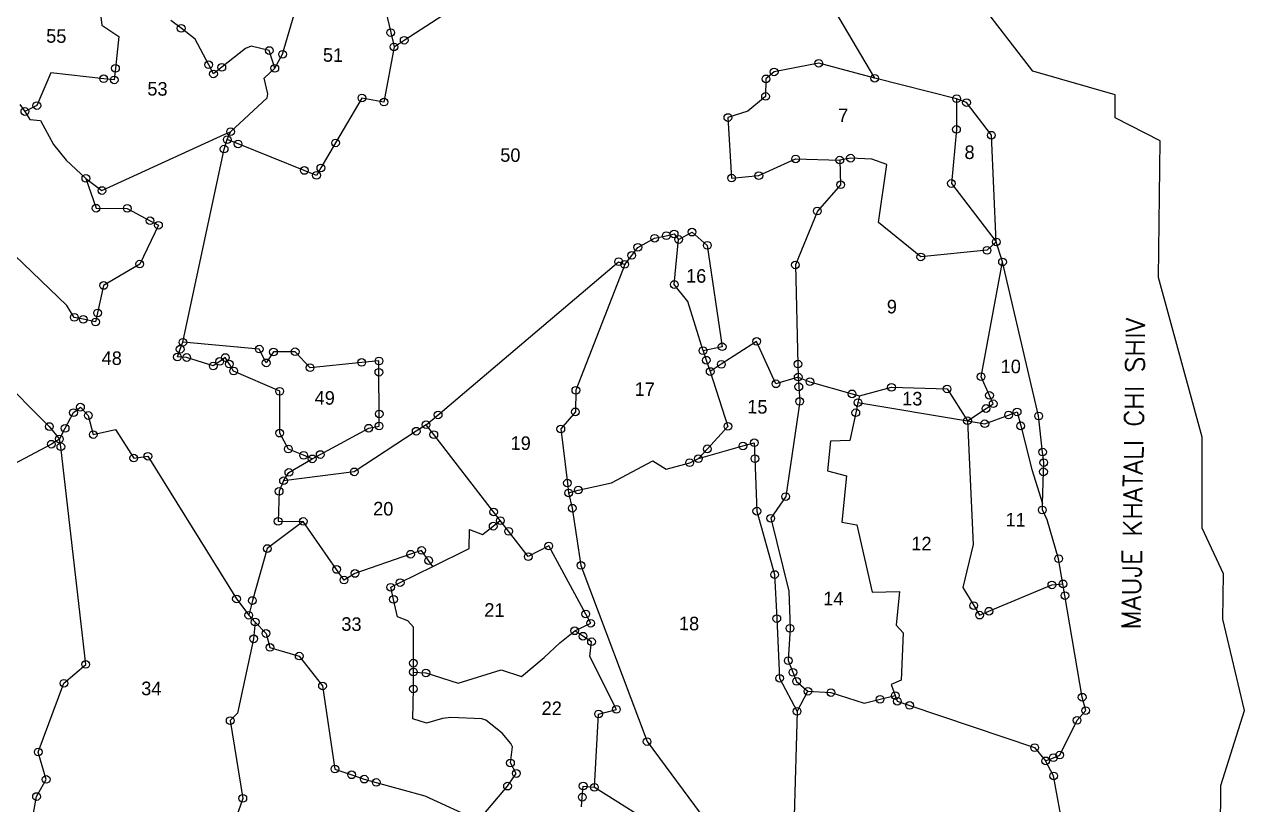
# Model space of a CAD drawing. Header units: metres. Extents: x 261650 to 262999, y 2166417 to 2168919.
# Drawn here: x 262216 to 262961, y 2167362 to 2167838 of the extents above; entities that cross this region are included whole.
import ezdxf

# ---------------------------------------------------------------- set-up
doc = ezdxf.new("R2010")
doc.units = ezdxf.units.M
for name, color, linetype in [('OFF', 1, 'Continuous'), ('POLY_PARCEL', 6, 'Continuous'), ('SYM_STONE', 1, 'Continuous'), ('TEXT_MAPOUT', 7, 'Continuous'), ('TEXT_PARCEL', 7, 'Continuous'), ('V_BOUND_LINE', 7, 'Continuous'), ('VILLAGE BOUNDRY', 1, 'Continuous')]:
    doc.layers.add(name, color=color, linetype=linetype)
doc.styles.get("Standard").update_dxf_attribs({"font": 'simplex.shx'})
doc.styles.add('TEXT_MAP', font='', dxfattribs={"height": 1.8})
doc.styles.get('TEXT_MAP').set_extended_font_data('Kruti Dev 050')

msp = doc.modelspace()

# ---------------------------------------------------------------- linework, layer by layer
at = {"layer": 'OFF'}
msp.add_line((262688.2, 2167418.52), (262694.79, 2167430.83), dxfattribs=at)
at = {"layer": 'POLY_PARCEL'}
for p, q in [((262448.31, 2167828.38), (262556.88, 2167899.21)), ((262374.05, 2167819.8), (262387.15, 2167864.83)), ((262261.63, 2167854.41), (262263.67, 2167837.54)), ((262434.63, 2167856.76), (262440.1, 2167833.07)), ((262263.67, 2167837.54), (262274.14, 2167830.69)), ((262312.15, 2167835.7), (262305.93, 2167840.45)), ((262274.14, 2167830.69), (262272.04, 2167811.24)), ((262320.74, 2167829.13), (262312.15, 2167835.7)), ((262440.1, 2167833.07), (262442.11, 2167824.34)), ((262328.96, 2167813.42), (262320.74, 2167829.13)), ((262351.49, 2167823.39), (262336.96, 2167811.87)), ((262354.86, 2167824.75), (262351.49, 2167823.39)), ((262365.92, 2167822.12), (262354.86, 2167824.75)), ((262442.11, 2167824.34), (262435.97, 2167790.63)), ((262442.11, 2167824.34), (262448.31, 2167828.38)), ((262369.31, 2167811.24), (262365.92, 2167822.12)), ((262369.31, 2167811.24), (262374.05, 2167819.8)), ((262232.57, 2167808.42), (262224.03, 2167788.51)), ((262264.83, 2167804.86), (262232.57, 2167808.42)), ((262272.04, 2167811.24), (262271.28, 2167804.15)), ((262331.88, 2167807.84), (262328.96, 2167813.42)), ((262336.96, 2167811.87), (262331.88, 2167807.84)), ((262362.87, 2167805.17), (262369.31, 2167811.24)), ((262674.18, 2167809.07), (262669.17, 2167804.8)), ((262701.43, 2167814.35), (262674.18, 2167809.07)), ((262735.58, 2167805.17), (262701.43, 2167814.35)), ((262271.28, 2167804.15), (262264.83, 2167804.86)), ((262365.02, 2167795.63), (262362.87, 2167805.17)), ((262669.17, 2167804.8), (262668.91, 2167794.08)), ((262342.3, 2167772.55), (262364.63, 2167793.17)), ((262364.63, 2167793.17), (262365.02, 2167795.63)), ((262422.51, 2167793.09), (262406.41, 2167765.69)), ((262435.97, 2167790.63), (262422.51, 2167793.09)), ((262668.91, 2167794.08), (262658.09, 2167784.99)), ((262785.58, 2167792.69), (262785.48, 2167773.95)), ((262213.7, 2167789.22), (262216.72, 2167784.88)), ((262224.03, 2167788.51), (262216.72, 2167784.88)), ((262216.72, 2167784.88), (262219.82, 2167780.08)), ((262219.82, 2167780.08), (262226.33, 2167779.28)), ((262226.33, 2167779.28), (262234.18, 2167764.77)), ((262658.09, 2167784.99), (262645.91, 2167781.19)), ((262645.91, 2167781.19), (262648.2, 2167744.22)), ((262263.74, 2167736.62), (262338.79, 2167770.94)), ((262338.79, 2167770.94), (262342.3, 2167772.55)), ((262340.27, 2167767.7), (262342.3, 2167772.55)), ((262785.48, 2167773.95), (262782.41, 2167740.91)), ((262234.18, 2167764.77), (262241.96, 2167755.15)), ((262338.37, 2167761.93), (262340.27, 2167767.7)), ((262346.89, 2167765.05), (262340.27, 2167767.7)), ((262387.31, 2167748.87), (262346.89, 2167765.05)), ((262406.41, 2167765.69), (262397.43, 2167750.4)), ((262313.22, 2167643.97), (262338.37, 2167761.93)), ((262664.82, 2167745.72), (262687.31, 2167755.91)), ((262687.31, 2167755.91), (262714.26, 2167755.2)), ((262720.8, 2167756.38), (262714.26, 2167755.2)), ((262733.73, 2167755.7), (262720.8, 2167756.38)), ((262742.94, 2167752.54), (262733.73, 2167755.7)), ((262241.96, 2167755.15), (262253.96, 2167744.06)), ((262394.77, 2167745.88), (262387.31, 2167748.87)), ((262397.43, 2167750.4), (262394.77, 2167745.88)), ((262714.26, 2167755.2), (262714.78, 2167740.12)), ((262737.79, 2167717.06), (262742.94, 2167752.54)), ((262253.96, 2167744.06), (262263.74, 2167736.62)), ((262253.96, 2167744.06), (262260.21, 2167725.83)), ((262648.2, 2167744.22), (262664.82, 2167745.72)), ((262782.41, 2167740.91), (262809.81, 2167705.24)), ((262714.78, 2167740.12), (262700.57, 2167724.1)), ((262242.42, 2167666.46), (262179.87, 2167726.2)), ((262260.21, 2167725.83), (262279.24, 2167725.72)), ((262279.24, 2167725.72), (262293.18, 2167718.17)), ((262700.57, 2167724.1), (262687.15, 2167691.19)), ((262298.29, 2167715.4), (262286.85, 2167691.68)), ((262293.18, 2167718.17), (262298.29, 2167715.4)), ((262615.83, 2167706.71), (262624.04, 2167711.21)), ((262624.04, 2167711.21), (262624.04, 2167711.21)), ((262624.04, 2167711.21), (262633.36, 2167703.12)), ((262763.72, 2167696.07), (262737.79, 2167717.06)), ((262590.96, 2167701.9), (262601.22, 2167707.48)), ((262601.22, 2167707.48), (262608.35, 2167709.04)), ((262608.35, 2167709.04), (262613.11, 2167710.08)), ((262613.11, 2167710.08), (262615.83, 2167706.71)), ((262613.2, 2167679.2), (262615.83, 2167706.71)), ((262809.81, 2167705.24), (262804.14, 2167700.09)), ((262582.93, 2167691.47), (262587.19, 2167697)), ((262587.19, 2167697), (262590.96, 2167701.9)), ((262633.36, 2167703.12), (262642.44, 2167641.22)), ((262804.14, 2167700.09), (262763.72, 2167696.07)), ((262286.85, 2167691.68), (262264.8, 2167678.63)), ((262469.03, 2167599.56), (262579.23, 2167693.15)), ((262582.93, 2167691.47), (262553.12, 2167614.62)), ((262579.23, 2167693.15), (262582.93, 2167691.47)), ((262687.15, 2167691.19), (262688.69, 2167630.61)), ((262800.51, 2167622.92), (262813.61, 2167693.03)), ((262264.8, 2167678.63), (262261.1, 2167661.85)), ((262621.38, 2167668.9), (262613.2, 2167679.2)), ((262246.89, 2167659.17), (262242.42, 2167666.46)), ((262630.74, 2167638.8), (262621.38, 2167668.9)), ((262252.34, 2167657.98), (262246.89, 2167659.17)), ((262261.1, 2167661.85), (262259.89, 2167656.34)), ((262259.89, 2167656.34), (262252.34, 2167657.98)), ((262311.54, 2167639.71), (262313.22, 2167643.97)), ((262359.81, 2167639.76), (262313.22, 2167643.97)), ((262663.48, 2167644.47), (262641.9, 2167630.47)), ((262675.24, 2167618.57), (262663.48, 2167644.47)), ((262180.52, 2167643.58), (262231.59, 2167592.48)), ((262309.87, 2167634.96), (262311.54, 2167639.71)), ((262364.04, 2167631.36), (262359.81, 2167639.76)), ((262368.49, 2167638), (262364.04, 2167631.36)), ((262381.74, 2167638.16), (262368.49, 2167638)), ((262390.85, 2167628.42), (262381.74, 2167638.16)), ((262642.44, 2167641.22), (262630.74, 2167638.8)), ((262630.74, 2167638.8), (262632.74, 2167633)), ((262315.43, 2167634.64), (262309.87, 2167634.96)), ((262331.72, 2167629.48), (262315.43, 2167634.64)), ((262335.66, 2167632.25), (262331.72, 2167629.48)), ((262339.05, 2167634.63), (262335.66, 2167632.25)), ((262341.57, 2167630.6), (262339.05, 2167634.63)), ((262344.19, 2167626.39), (262341.57, 2167630.6)), ((262422.37, 2167631.64), (262390.85, 2167628.42)), ((262432.9, 2167632.52), (262422.37, 2167631.64)), ((262432.84, 2167625.62), (262432.9, 2167632.52)), ((262632.74, 2167633), (262635.13, 2167626.08)), ((262641.9, 2167630.47), (262635.13, 2167626.08)), ((262688.69, 2167630.61), (262688.86, 2167622.67)), ((262372.31, 2167614.01), (262344.19, 2167626.39)), ((262433.07, 2167600.17), (262432.84, 2167625.62)), ((262635.13, 2167626.08), (262645.96, 2167592.6)), ((262688.86, 2167622.67), (262675.24, 2167618.57)), ((262688.86, 2167622.67), (262696.02, 2167619.87)), ((262688.86, 2167622.67), (262689.22, 2167616.73)), ((262805.65, 2167611.47), (262800.51, 2167622.92)), ((262372.3, 2167588.45), (262372.31, 2167614.01)), ((262553.12, 2167614.62), (262552.84, 2167601.44)), ((262689.22, 2167616.73), (262689.76, 2167607.83)), ((262696.02, 2167619.87), (262721.72, 2167612.43)), ((262726.2, 2167611.13), (262745.82, 2167616.45)), ((262745.82, 2167616.45), (262779.78, 2167615.47)), ((262779.78, 2167615.47), (262792.22, 2167596.03)), ((262689.76, 2167607.83), (262681.24, 2167549.69)), ((262721.72, 2167612.43), (262726.2, 2167611.13)), ((262725.35, 2167607.13), (262724.03, 2167600.88)), ((262726.2, 2167611.13), (262725.35, 2167607.13)), ((262725.35, 2167607.13), (262792.22, 2167596.03)), ((262807.92, 2167606.39), (262805.65, 2167611.47)), ((262241.31, 2167591.41), (262246.41, 2167600.97)), ((262246.41, 2167600.97), (262250.66, 2167604.3)), ((262250.66, 2167604.3), (262255.42, 2167599.22)), ((262255.42, 2167599.22), (262258.48, 2167587.56)), ((262432.96, 2167592.8), (262433.07, 2167600.17)), ((262461.69, 2167593.59), (262469.03, 2167599.56)), ((262552.84, 2167601.44), (262543.93, 2167591)), ((262724.03, 2167600.88), (262720.43, 2167583.94)), ((262792.22, 2167596.03), (262803.53, 2167603.49)), ((262802.8, 2167594.19), (262817.29, 2167599.5)), ((262803.53, 2167603.49), (262807.92, 2167606.39)), ((262817.29, 2167599.5), (262822.52, 2167601.41)), ((262822.52, 2167601.41), (262824.7, 2167592.9)), ((262231.59, 2167592.48), (262237.8, 2167584.84)), ((262426.64, 2167591.46), (262432.96, 2167592.8)), ((262461.69, 2167593.59), (262455.64, 2167589.63)), ((262466.38, 2167587.52), (262461.69, 2167593.59)), ((262645.96, 2167592.6), (262633.4, 2167578.86)), ((262792.22, 2167596.03), (262802.8, 2167594.19)), ((262792.22, 2167596.03), (262795.73, 2167520.49)), ((262824.7, 2167592.9), (262831.57, 2167566.2)), ((262237.8, 2167584.84), (262232.91, 2167581.69)), ((262237.8, 2167584.84), (262241.31, 2167591.41)), ((262238.7, 2167580.15), (262237.8, 2167584.84)), ((262258.48, 2167587.56), (262272.09, 2167590.75)), ((262272.09, 2167590.75), (262283.18, 2167573.23)), ((262377.6, 2167578.76), (262372.3, 2167588.45)), ((262397.02, 2167575.38), (262426.64, 2167591.46)), ((262455.64, 2167589.63), (262417.8, 2167564.8)), ((262502.89, 2167540.34), (262466.38, 2167587.52)), ((262543.93, 2167591), (262547.98, 2167557.95)), ((262232.91, 2167581.69), (262110.26, 2167516.66)), ((262253.85, 2167447.21), (262238.7, 2167580.15)), ((262386.91, 2167574.9), (262377.6, 2167578.76)), ((262627.93, 2167572.88), (262655.1, 2167580.6)), ((262633.4, 2167578.86), (262627.93, 2167572.88)), ((262655.1, 2167580.6), (262662.06, 2167582.57)), ((262662.06, 2167582.57), (262662.42, 2167572.89)), ((262708.62, 2167583.64), (262706.76, 2167565.49)), ((262720.43, 2167583.94), (262708.62, 2167583.64)), ((262283.18, 2167573.23), (262291.81, 2167574.34)), ((262291.81, 2167574.34), (262345.93, 2167487.19)), ((262377.89, 2167564.47), (262392.13, 2167572.73)), ((262392.13, 2167572.73), (262386.91, 2167574.9)), ((262386.91, 2167574.9), (262386.91, 2167574.9)), ((262392.13, 2167572.73), (262397.02, 2167575.38)), ((262574.9, 2167558.08), (262600.02, 2167571.44)), ((262600.02, 2167571.44), (262608.34, 2167566.43)), ((262608.34, 2167566.43), (262622.61, 2167570.41)), ((262622.61, 2167570.41), (262627.93, 2167572.88)), ((262622.61, 2167570.41), (262622.61, 2167570.41)), ((262662.42, 2167572.89), (262663.61, 2167540.8)), ((262417.8, 2167564.8), (262374.64, 2167559.38)), ((262374.64, 2167559.38), (262377.89, 2167564.47)), ((262706.76, 2167565.49), (262718.36, 2167562.45)), ((262718.36, 2167562.45), (262715.52, 2167534.17)), ((262831.57, 2167566.2), (262838.04, 2167545.44)), ((262374.64, 2167559.38), (262371.95, 2167552.93)), ((262547.98, 2167557.95), (262548.71, 2167551.95)), ((262554.56, 2167553.72), (262574.9, 2167558.08)), ((262371.95, 2167552.93), (262371.36, 2167534.61)), ((262548.71, 2167551.95), (262554.56, 2167553.72)), ((262548.71, 2167551.95), (262550.9, 2167542.6)), ((262554.56, 2167553.72), (262554.56, 2167553.72)), ((262681.24, 2167549.69), (262672.1, 2167536.43)), ((262507, 2167535.03), (262502.89, 2167540.34)), ((262550.9, 2167542.6), (262556.25, 2167507.66)), ((262663.61, 2167540.8), (262674.43, 2167502.1)), ((262386.67, 2167534.54), (262364.73, 2167517.97)), ((262371.36, 2167534.61), (262386.67, 2167534.54)), ((262407.08, 2167505.19), (262386.67, 2167534.54)), ((262502.64, 2167531.63), (262507, 2167535.03)), ((262512.06, 2167528.49), (262507, 2167535.03)), ((262672.1, 2167536.43), (262683.09, 2167492.01)), ((262715.52, 2167534.17), (262724.59, 2167532.44)), ((262724.59, 2167532.44), (262734.04, 2167491.23)), ((262487.96, 2167518), (262488.14, 2167529.64)), ((262488.14, 2167529.64), (262496.07, 2167526.49)), ((262496.07, 2167526.49), (262502.64, 2167531.63)), ((262524.03, 2167513.03), (262512.06, 2167528.49)), ((262364.73, 2167517.97), (262355.64, 2167486.21)), ((262465.72, 2167507), (262487.96, 2167518)), ((262536.57, 2167519.54), (262524.03, 2167513.03)), ((262559.16, 2167477.98), (262536.57, 2167519.54)), ((262795.73, 2167520.49), (262789.29, 2167494.15)), ((262452.21, 2167514.52), (262418.24, 2167502.74)), ((262458.91, 2167516.84), (262452.21, 2167514.52)), ((262463.19, 2167510.66), (262458.91, 2167516.84)), ((262465.72, 2167507), (262463.19, 2167510.66)), ((262411.57, 2167498.73), (262407.08, 2167505.19)), ((262418.24, 2167502.74), (262411.57, 2167498.73)), ((262445.84, 2167497.17), (262465.72, 2167507)), ((262556.25, 2167507.66), (262596.6, 2167400.07)), ((262440.07, 2167494.32), (262445.84, 2167497.17)), ((262674.43, 2167502.1), (262675.8, 2167475.2)), ((262805.34, 2167479.7), (262843.73, 2167495.77)), ((262843.73, 2167495.77), (262850.52, 2167496.4)), ((262441.78, 2167486.94), (262440.07, 2167494.32)), ((262683.09, 2167492.01), (262683.87, 2167469.26)), ((262734.04, 2167491.23), (262750.8, 2167491.78)), ((262750.8, 2167491.78), (262748.74, 2167471.09)), ((262789.29, 2167494.15), (262796.02, 2167483.13)), ((262345.93, 2167487.19), (262353.41, 2167477.25)), ((262355.64, 2167486.21), (262353.41, 2167477.25)), ((262444.27, 2167476.24), (262441.78, 2167486.94)), ((262796.02, 2167483.13), (262799.58, 2167477.29)), ((262353.41, 2167477.25), (262357.32, 2167473.1)), ((262357.32, 2167473.1), (262356.39, 2167462.83)), ((262357.32, 2167473.1), (262363.94, 2167466.09)), ((262450.46, 2167473.92), (262444.27, 2167476.24)), ((262453.94, 2167469.96), (262450.46, 2167473.92)), ((262552.42, 2167467.73), (262562.22, 2167472.36)), ((262562.22, 2167472.36), (262559.16, 2167477.98)), ((262675.8, 2167475.2), (262677.49, 2167438.76)), ((262799.58, 2167477.29), (262805.34, 2167479.7)), ((262363.94, 2167466.09), (262366.36, 2167457.6)), ((262453.95, 2167447.97), (262453.94, 2167469.96)), ((262543.32, 2167460.35), (262552.42, 2167467.73)), ((262557.46, 2167464.44), (262552.42, 2167467.73)), ((262683.87, 2167469.26), (262682.78, 2167449.51)), ((262748.74, 2167471.09), (262752.97, 2167466.4)), ((262752.97, 2167466.4), (262751.75, 2167437.63)), ((262356.39, 2167462.83), (262346.51, 2167417.48)), ((262366.36, 2167457.6), (262384.21, 2167452.3)), ((262533.78, 2167451.4), (262543.32, 2167460.35)), ((262562.69, 2167461.04), (262557.46, 2167464.44)), ((262561.59, 2167452.04), (262562.69, 2167461.04)), ((262384.21, 2167452.3), (262398.45, 2167434.08)), ((262519.89, 2167439.81), (262533.78, 2167451.4)), ((262577.87, 2167419.75), (262561.59, 2167452.04)), ((262240.6, 2167435.71), (262253.85, 2167447.21)), ((262453.96, 2167442.55), (262453.95, 2167447.97)), ((262453.96, 2167442.54), (262453.96, 2167442.55)), ((262453.96, 2167442.54), (262461.57, 2167441.98)), ((262453.96, 2167432.24), (262453.96, 2167442.54)), ((262481.21, 2167435.76), (262507.5, 2167443.82)), ((262507.5, 2167443.82), (262519.89, 2167439.81)), ((262682.78, 2167449.51), (262685.64, 2167442.37)), ((262224.88, 2167393.7), (262240.6, 2167435.71)), ((262461.57, 2167441.98), (262481.21, 2167435.76)), ((262677.49, 2167438.76), (262688.2, 2167418.52)), ((262685.64, 2167442.37), (262687.86, 2167436.84)), ((262687.86, 2167436.84), (262694.79, 2167430.83)), ((262751.75, 2167437.63), (262745.65, 2167434.85)), ((262398.45, 2167434.08), (262405.99, 2167383.31)), ((262453.61, 2167414.05), (262453.96, 2167432.24)), ((262694.79, 2167430.83), (262708.82, 2167429.99)), ((262708.82, 2167429.99), (262729.14, 2167423.47)), ((262738.84, 2167425.88), (262748.1, 2167428.18)), ((262745.65, 2167434.85), (262748.1, 2167428.18)), ((262748.1, 2167428.18), (262749.38, 2167424.71)), ((262729.14, 2167423.47), (262738.84, 2167425.88)), ((262738.84, 2167425.88), (262738.84, 2167425.88)), ((262749.38, 2167424.71), (262749.38, 2167424.71)), ((262749.38, 2167424.71), (262756.94, 2167422.16)), ((262756.94, 2167422.16), (262833.2, 2167396.37)), ((262346.51, 2167417.48), (262342.08, 2167412.86)), ((262342.08, 2167412.86), (262349.78, 2167365.4)), ((262461.87, 2167411.38), (262453.61, 2167414.05)), ((262471.64, 2167414.27), (262461.87, 2167411.38)), ((262476.76, 2167414.83), (262471.64, 2167414.27)), ((262495.73, 2167414.07), (262476.76, 2167414.83)), ((262498.11, 2167413.08), (262495.73, 2167414.07)), ((262508.04, 2167405.12), (262498.11, 2167413.08)), ((262564.46, 2167372.16), (262566.98, 2167416.89)), ((262566.98, 2167416.89), (262577.87, 2167419.75)), ((262688.2, 2167418.52), (262686.31, 2167354.61)), ((262513.38, 2167398.98), (262508.04, 2167405.12)), ((262514.46, 2167396.89), (262513.38, 2167398.98)), ((262596.6, 2167400.07), (262633.15, 2167350.87)), ((262229.72, 2167376.96), (262224.88, 2167393.7)), ((262513.2, 2167387.02), (262514.46, 2167396.89)), ((262833.2, 2167396.37), (262839.94, 2167388.3)), ((262405.99, 2167383.31), (262416.25, 2167379.78)), ((262516.77, 2167380.59), (262513.2, 2167387.02)), ((262223.84, 2167366.52), (262229.72, 2167376.96)), ((262416.25, 2167379.78), (262423.93, 2167377.14)), ((262423.93, 2167377.14), (262431.26, 2167375.14)), ((262511.39, 2167372.86), (262516.77, 2167380.59)), ((262431.26, 2167375.14), (262460.95, 2167367.03)), ((262493.76, 2167351.87), (262511.39, 2167372.86)), ((262557.05, 2167366.13), (262557.58, 2167372.95)), ((262557.58, 2167372.95), (262564.46, 2167372.16)), ((262564.46, 2167372.16), (262625, 2167334.27)), ((262216.69, 2167326.73), (262223.84, 2167366.52)), ((262349.78, 2167365.4), (262343.21, 2167346.78)), ((262460.95, 2167367.03), (262493.76, 2167351.87)), ((262556.59, 2167360.13), (262557.05, 2167366.13))]:
    msp.add_line(p, q, dxfattribs=at)
at = {"layer": 'SYM_STONE'}
for centre in [(262312.15, 2167835.7), (262440.1, 2167833.07), (262448.31, 2167828.38), (262365.92, 2167822.12), (262442.11, 2167824.34), (262328.96, 2167813.42), (262374.05, 2167819.8), (262701.43, 2167814.35), (262272.04, 2167811.24), (262331.88, 2167807.84), (262336.96, 2167811.87), (262369.31, 2167811.24), (262674.18, 2167809.07), (262264.83, 2167804.86), (262271.28, 2167804.15), (262669.17, 2167804.8), (262735.58, 2167805.17), (262422.51, 2167793.09), (262435.97, 2167790.63), (262668.91, 2167794.08), (262785.58, 2167792.69), (262216.72, 2167784.88), (262224.03, 2167788.51), (262791.62, 2167790.32), (262645.91, 2167781.19), (262342.3, 2167772.55), (262785.48, 2167773.95), (262806.8, 2167770.4), (262338.37, 2167761.93), (262340.27, 2167767.7), (262346.89, 2167765.05), (262406.41, 2167765.69), (262687.31, 2167755.91), (262714.26, 2167755.2), (262720.8, 2167756.38), (262387.31, 2167748.87), (262394.77, 2167745.88), (262397.43, 2167750.4), (262664.82, 2167745.72), (262253.96, 2167744.06), (262648.2, 2167744.22), (262714.78, 2167740.12), (262782.41, 2167740.91), (262263.74, 2167736.62), (262260.21, 2167725.83), (262279.24, 2167725.72), (262700.57, 2167724.1), (262293.18, 2167718.17), (262298.29, 2167715.4), (262608.35, 2167709.04), (262613.11, 2167710.08), (262624.04, 2167711.21), (262590.96, 2167701.9), (262601.22, 2167707.48), (262615.83, 2167706.71), (262633.36, 2167703.12), (262809.81, 2167705.24), (262587.19, 2167697), (262763.72, 2167696.07), (262804.14, 2167700.09), (262286.85, 2167691.68), (262579.23, 2167693.15), (262582.93, 2167691.47), (262687.15, 2167691.19), (262813.61, 2167693.03), (262264.8, 2167678.63), (262613.2, 2167679.2), (262246.89, 2167659.17), (262252.34, 2167657.98), (262259.89, 2167656.34), (262261.1, 2167661.85), (262313.22, 2167643.97), (262663.48, 2167644.47), (262309.87, 2167634.96), (262311.54, 2167639.71), (262315.43, 2167634.64), (262339.05, 2167634.63), (262359.81, 2167639.76), (262368.49, 2167638), (262381.74, 2167638.16), (262630.74, 2167638.8), (262642.44, 2167641.22), (262331.72, 2167629.48), (262335.66, 2167632.25), (262341.57, 2167630.6), (262364.04, 2167631.36), (262390.85, 2167628.42), (262422.37, 2167631.64), (262432.9, 2167632.52), (262632.74, 2167633), (262641.9, 2167630.47), (262688.69, 2167630.61), (262344.19, 2167626.39), (262432.84, 2167625.62), (262635.13, 2167626.08), (262688.86, 2167622.67), (262696.02, 2167619.87), (262800.51, 2167622.92), (262372.31, 2167614.01), (262553.12, 2167614.62), (262675.24, 2167618.57), (262689.22, 2167616.73), (262721.72, 2167612.43), (262745.82, 2167616.45), (262779.78, 2167615.47), (262250.66, 2167604.3), (262689.76, 2167607.83), (262725.35, 2167607.13), (262805.65, 2167611.47), (262807.92, 2167606.39), (262246.41, 2167600.97), (262255.42, 2167599.22), (262433.07, 2167600.17), (262469.03, 2167599.56), (262552.84, 2167601.44), (262724.03, 2167600.88), (262803.53, 2167603.49), (262817.29, 2167599.5), (262822.52, 2167601.41), (262835.66, 2167598.94), (262231.59, 2167592.48), (262241.31, 2167591.41), (262426.64, 2167591.46), (262432.96, 2167592.8), (262455.64, 2167589.63), (262461.69, 2167593.59), (262543.93, 2167591), (262645.96, 2167592.6), (262792.22, 2167596.03), (262802.8, 2167594.19), (262824.7, 2167592.9), (262237.8, 2167584.84), (262258.48, 2167587.56), (262372.3, 2167588.45), (262466.38, 2167587.52), (262662.06, 2167582.57), (262232.91, 2167581.69), (262238.7, 2167580.15), (262291.81, 2167574.34), (262377.6, 2167578.76), (262386.91, 2167574.9), (262397.02, 2167575.38), (262633.4, 2167578.86), (262655.1, 2167580.6), (262838.08, 2167576.88), (262283.18, 2167573.23), (262392.13, 2167572.73), (262622.61, 2167570.41), (262627.93, 2167572.88), (262662.42, 2167572.89), (262838.79, 2167570.45), (262377.89, 2167564.47), (262417.8, 2167564.8), (262838.62, 2167564.82), (262371.95, 2167552.93), (262374.64, 2167559.38), (262547.98, 2167557.95), (262548.71, 2167551.95), (262554.56, 2167553.72), (262681.24, 2167549.69), (262502.89, 2167540.34), (262550.9, 2167542.6), (262663.61, 2167540.8), (262837.92, 2167541.52), (262371.36, 2167534.61), (262386.67, 2167534.54), (262502.64, 2167531.63), (262507, 2167535.03), (262672.1, 2167536.43), (262512.06, 2167528.49), (262364.73, 2167517.97), (262458.91, 2167516.84), (262536.57, 2167519.54), (262452.21, 2167514.52), (262463.19, 2167510.66), (262524.03, 2167513.03), (262556.25, 2167507.66), (262847.87, 2167511.76), (262407.08, 2167505.19), (262418.24, 2167502.74), (262674.43, 2167502.1), (262411.57, 2167498.73), (262440.07, 2167494.32), (262445.84, 2167497.17), (262843.73, 2167495.77), (262850.52, 2167496.4), (262345.93, 2167487.19), (262355.64, 2167486.21), (262441.78, 2167486.94), (262851.7, 2167489.23), (262559.16, 2167477.98), (262796.02, 2167483.13), (262805.34, 2167479.7), (262353.41, 2167477.25), (262357.32, 2167473.1), (262562.22, 2167472.36), (262675.8, 2167475.2), (262799.58, 2167477.29), (262356.39, 2167462.83), (262363.94, 2167466.09), (262552.42, 2167467.73), (262557.46, 2167464.44), (262683.87, 2167469.26), (262366.36, 2167457.6), (262562.69, 2167461.04), (262384.21, 2167452.3), (262453.95, 2167447.97), (262682.78, 2167449.51), (262253.85, 2167447.21), (262453.96, 2167442.54), (262461.57, 2167441.98), (262685.64, 2167442.37), (262240.6, 2167435.71), (262398.45, 2167434.08), (262677.49, 2167438.76), (262687.86, 2167436.84), (262453.96, 2167432.24), (262694.79, 2167430.83), (262708.82, 2167429.99), (262738.84, 2167425.88), (262748.1, 2167428.18), (262862.24, 2167427.18), (262577.87, 2167419.75), (262688.2, 2167418.52), (262749.38, 2167424.71), (262756.94, 2167422.16), (262864.41, 2167419), (262342.08, 2167412.86), (262566.98, 2167416.89), (262859.14, 2167413.08), (262596.6, 2167400.07), (262833.2, 2167396.37), (262224.88, 2167393.7), (262839.94, 2167388.3), (262844.63, 2167390.23), (262848.53, 2167391.84), (262405.99, 2167383.31), (262513.2, 2167387.02), (262516.77, 2167380.59), (262229.72, 2167376.96), (262416.25, 2167379.78), (262423.93, 2167377.14), (262431.26, 2167375.14), (262844.82, 2167379.13), (262223.84, 2167366.52), (262511.39, 2167372.86), (262557.05, 2167366.13), (262557.58, 2167372.95), (262564.46, 2167372.16), (262349.78, 2167365.4)]:
    msp.add_circle(centre, 2.35, dxfattribs=at)
at = {"layer": 'V_BOUND_LINE'}
for p, q in [((262735.58, 2167805.17), (262711.22, 2167846.47)), ((262785.58, 2167792.69), (262735.58, 2167805.17)), ((262791.62, 2167790.32), (262785.58, 2167792.69)), ((262806.8, 2167770.4), (262791.62, 2167790.32)), ((262809.81, 2167705.24), (262806.8, 2167770.4)), ((262813.61, 2167693.03), (262809.81, 2167705.24)), ((262835.66, 2167598.94), (262813.61, 2167693.03)), ((262838.08, 2167576.88), (262835.66, 2167598.94)), ((262838.79, 2167570.45), (262838.08, 2167576.88)), ((262838.62, 2167564.82), (262838.79, 2167570.45)), ((262838.04, 2167545.44), (262838.62, 2167564.82)), ((262837.92, 2167541.52), (262838.04, 2167545.44)), ((262840.93, 2167535.51), (262837.92, 2167541.52)), ((262847.87, 2167511.76), (262840.93, 2167535.51)), ((262850.52, 2167496.4), (262847.87, 2167511.76)), ((262851.7, 2167489.23), (262850.52, 2167496.4)), ((262862.24, 2167427.18), (262851.7, 2167489.23)), ((262864.41, 2167419), (262862.24, 2167427.18)), ((262848.53, 2167391.84), (262859.14, 2167413.08)), ((262859.14, 2167413.08), (262864.41, 2167419)), ((262844.63, 2167390.23), (262848.53, 2167391.84)), ((262839.94, 2167388.3), (262844.63, 2167390.23)), ((262844.82, 2167379.13), (262839.94, 2167388.3)), ((262864.6, 2167272.29), (262844.82, 2167379.13))]:
    msp.add_line(p, q, dxfattribs=at)
at = {"layer": 'VILLAGE BOUNDRY'}
for p, q in [((262832.2, 2167809.52), (262799.7, 2167851.51)), ((262882.39, 2167794.97), (262832.2, 2167809.52)), ((262882.39, 2167781.1), (262882.39, 2167794.97)), ((262909.86, 2167766.9), (262882.39, 2167781.1)), ((262908.9, 2167683.54), (262909.86, 2167766.9)), ((262935.53, 2167586.02), (262908.9, 2167683.54)), ((262935.53, 2167530.44), (262935.53, 2167586.02)), ((262948.48, 2167502.54), (262935.53, 2167530.44)), ((262948.17, 2167474.75), (262948.48, 2167502.54)), ((262961.4, 2167419.01), (262948.17, 2167474.75)), ((262946.97, 2167373.22), (262961.4, 2167419.01)), ((262946.57, 2167335.84), (262946.97, 2167373.22))]:
    msp.add_line(p, q, dxfattribs=at)

# ---------------------------------------------------------------- texts
at = {"layer": 'TEXT_MAPOUT'}
msp.add_text('MAUJE KHATALI CHI SHIV', height=11.5089, rotation=89.15103, dxfattribs=at).set_placement((262897.75, 2167468.51))
at = {"layer": 'TEXT_PARCEL', "style": 'TEXT_MAP'}
for s, height, p in [('55', 8.286, (262229.68, 2167826.92)), ('51', 8.286, (262398.63, 2167815.32)), ('53', 8.286, (262291.45, 2167794.68)), ('7', 8.29, (262713.17, 2167778.42)), ('8', 8.29, (262790.33, 2167755.9)), ('50', 8.286, (262506.91, 2167754.21)), ('16', 8.286, (262620.36, 2167680.44)), ('9', 8.29, (262742.9, 2167661.61)), ('48', 8.286, (262263.53, 2167630.21)), ('10', 8.286, (262812.42, 2167625.16)), ('49', 8.286, (262393.57, 2167605.94)), ('17', 8.286, (262588.96, 2167611.25)), ('15', 8.286, (262657.71, 2167600.5)), ('13', 8.286, (262752.3, 2167605.48)), ('19', 8.286, (262513.21, 2167578.29)), ('20', 8.286, (262429.29, 2167538.24)), ('11', 8.286, (262815.42, 2167531.51)), ('12', 8.286, (262757.89, 2167516.96)), ('14', 8.286, (262704.13, 2167483.36)), ('21', 8.286, (262497.16, 2167476.36)), ('33', 8.286, (262409.88, 2167467.77)), ('18', 8.286, (262616.02, 2167468.16)), ('34', 8.286, (262287.71, 2167428.45)), ('22', 8.286, (262532.16, 2167416.4))]:
    msp.add_text(s, height=height, rotation=359.15103, dxfattribs=at).set_placement(p)

doc.saveas('drawing.dxf')
